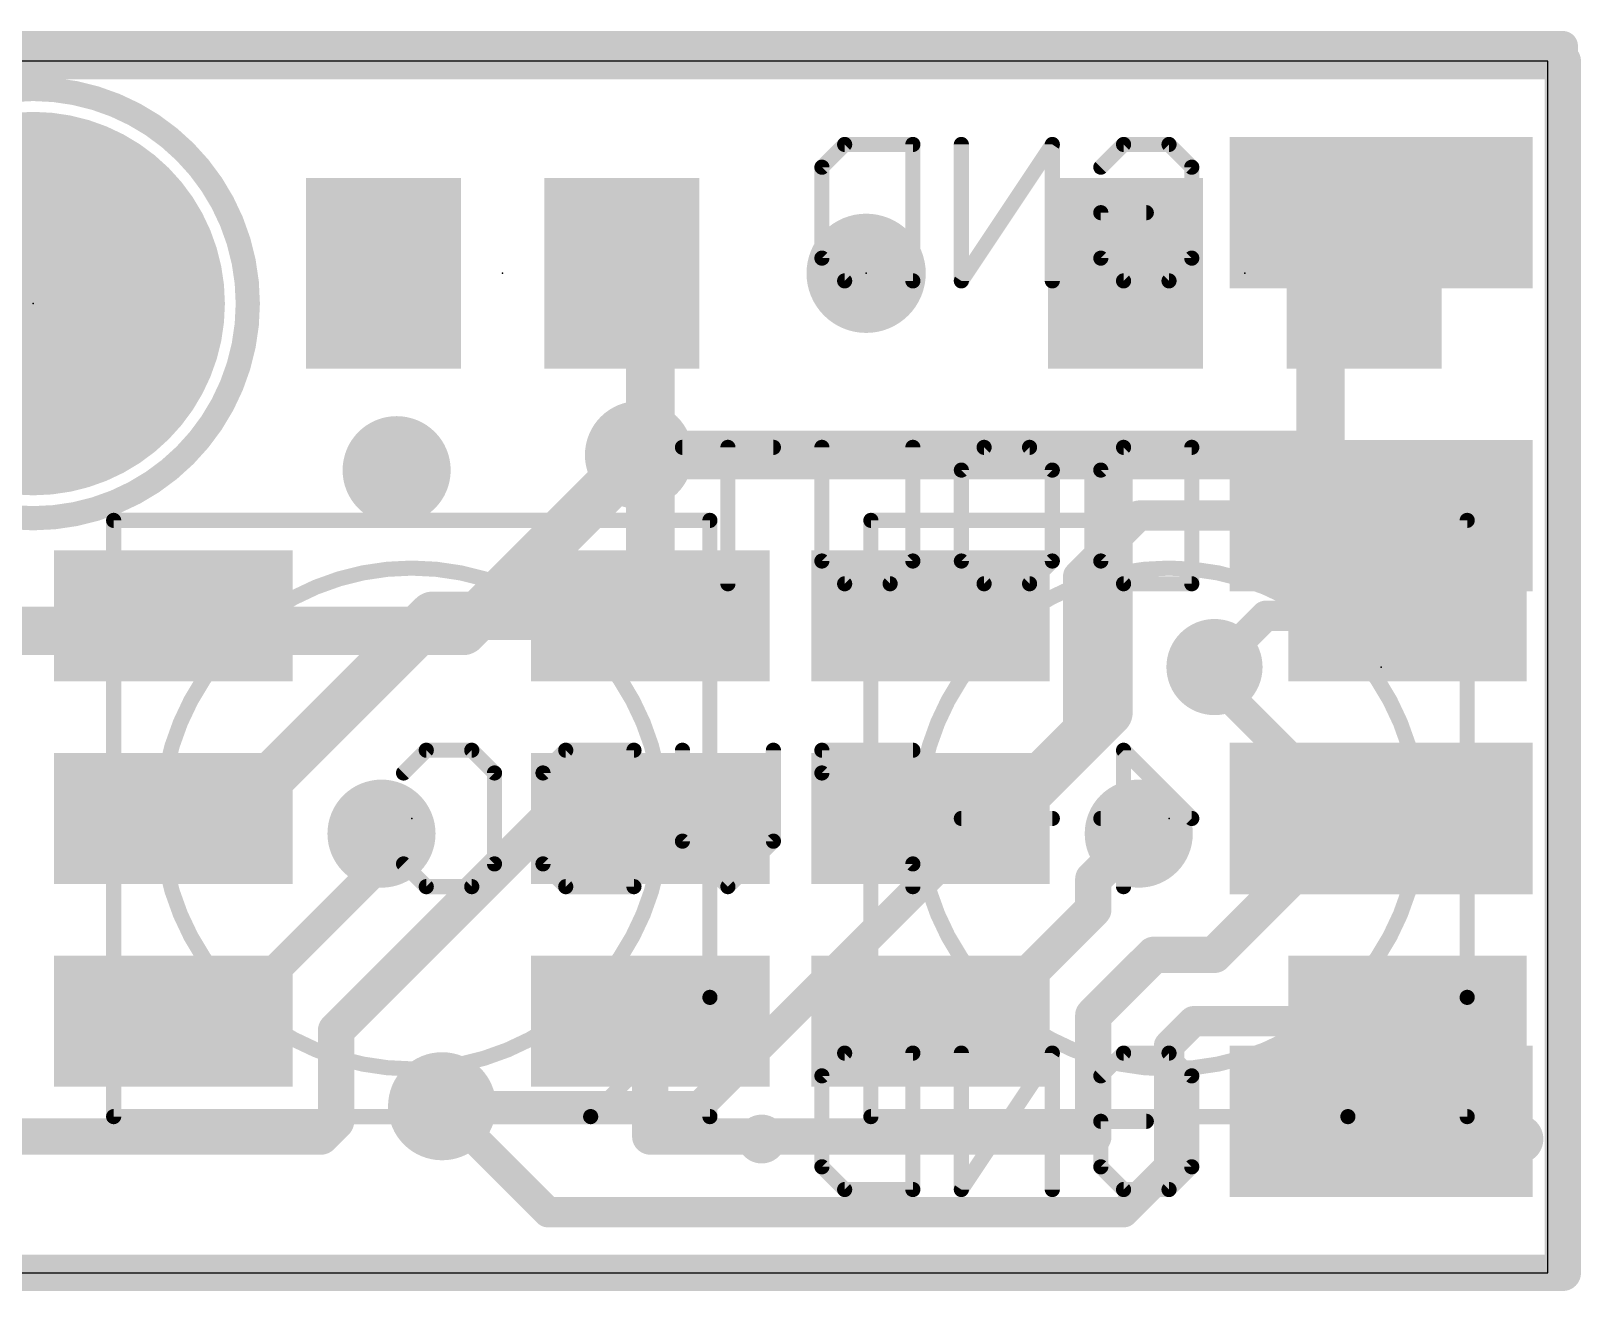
# Model space of a CAD drawing. Extents: x -0.3 to 51.1, y -0.2 to 10.4.
# Drawn here: x 38.08 to 51.08, y -0.15 to 10.41 of the extents above; entities that cross this region are included whole.
import ezdxf

# ---------------------------------------------------------------- set-up
doc = ezdxf.new("R2010")
doc.units = 0
for name, color, linetype in [('1', 12, 'CONTINUOUS'), ('16', 132, 'CONTINUOUS'), ('17', 110, 'CONTINUOUS'), ('18', 110, 'CONTINUOUS'), ('20', 53, 'CONTINUOUS'), ('21', 40, 'CONTINUOUS'), ('22', 6, 'CONTINUOUS'), ('23', 53, 'CONTINUOUS'), ('24', 53, 'CONTINUOUS')]:
    doc.layers.add(name, color=color, linetype=linetype)

# ---------------------------------------------------------------- blocks, each defined once
blk = doc.blocks.new('RECT')
blk.add_solid([(-0.5, -0.5), (0.5, -0.5), (-0.5, 0.5), (0.5, 0.5)])
blk = doc.blocks.new('PIE')
at = {"const_width": 0.5}
blk.add_lwpolyline([(0, -0.25, 1), (0, 0.25, 1), (0, -0.25)], format="xyb", dxfattribs=at)
blk = doc.blocks.new('ROUNDP')
at = {"const_width": 0.5}
blk.add_lwpolyline([(0, -0.25, 1), (0, 0.25, 1), (0, -0.25)], format="xyb", dxfattribs=at)
blk = doc.blocks.new('ROUNDV')
at = {"const_width": 0.5}
blk.add_lwpolyline([(0, -0.25, 1), (0, 0.25, 1), (0, -0.25)], format="xyb", dxfattribs=at)

msp = doc.modelspace()

# ---------------------------------------------------------------- linework, layer by layer
at = {"layer": '1'}
for points, const_width in [([(50.927, 10.16), (0, 10.16)], 0.3048), ([(50.927, 0), (50.927, 10.16)], 0.3048), ([(43.037, 8.382), (43.275, 8.382)], 0.4064), ([(43.275, 8.382), (43.275, 6.858)], 0.4064), ([(48.99, 8.112), (49.26, 8.382)], 0.254), ([(48.895, 8.112), (48.895, 6.858)], 0.4064), ([(48.895, 8.112), (48.99, 8.112)], 0.254), ([(43.275, 6.858), (43.18, 6.858)], 0.4064), ([(43.275, 6.858), (47.117, 6.858)], 0.4064), ([(43.275, 6.858), (43.275, 5.51)], 0.4064), ([(47.117, 6.858), (48.895, 6.858)], 0.4064), ([(47.117, 4.699), (47.117, 6.858)], 0.4064), ([(48.895, 6.858), (48.895, 5.588)], 0.4064), ([(48.895, 5.588), (48.973, 5.51)], 0.4064), ([(39.751, 3.81), (41.451, 5.51)], 0.4064), ([(41.451, 5.51), (43.275, 5.51)], 0.4064), ([(48.006, 5.08), (48.436, 5.51)], 0.254), ([(48.436, 5.51), (49.625, 5.51)], 0.254), ([(48.973, 5.51), (49.625, 5.51)], 0.254), ([(46.228, 3.81), (47.117, 4.699)], 0.4064), ([(39.275, 3.81), (39.751, 3.81)], 0.4064), ([(40.64, 2.032), (42.418, 3.81)], 0.3048), ([(42.418, 3.81), (43.275, 3.81)], 0.3048), ([(45.625, 3.81), (46.228, 3.81)], 0.4064), ([(48.006, 2.667), (49.149, 3.81)], 0.3048), ([(49.149, 3.81), (49.625, 3.81)], 0.3048), ([(41.021, 3.429), (41.021, 3.683)], 0.254), ([(46.99, 3.302), (47.371, 3.683)], 0.3048), ([(39.702, 2.11), (41.021, 3.429)], 0.254), ([(46.99, 3.048), (46.99, 3.302)], 0.3048), ([(46.052, 2.11), (46.99, 3.048)], 0.3048), ([(46.99, 2.159), (47.498, 2.667)], 0.3048), ([(47.498, 2.667), (48.006, 2.667)], 0.3048), ([(39.275, 2.11), (39.702, 2.11)], 0.254), ([(43.275, 2.11), (43.275, 1.143)], 0.3048), ([(45.625, 2.11), (46.052, 2.11)], 0.3048), ([(46.99, 1.143), (46.99, 2.159)], 0.3048), ([(47.83, 2.11), (47.625, 1.905)], 0.254), ([(49.625, 2.11), (47.83, 2.11)], 0.254), ([(49.625, 2.11), (49.657, 2.078)], 0.4064), ([(40.64, 1.27), (40.64, 2.032)], 0.3048), ([(49.657, 2.078), (49.357, 1.778)], 0.254), ([(47.625, 1.905), (47.625, 0.889)], 0.254), ([(42.418, 0.508), (41.529, 1.397)], 0.254), ([(40.513, 1.143), (40.64, 1.27)], 0.3048), ([(36.925, 1.143), (40.513, 1.143)], 0.3048), ([(43.275, 1.143), (46.99, 1.143)], 0.3048), ([(47.625, 0.889), (47.244, 0.508)], 0.254), ([(47.244, 0.508), (42.418, 0.508)], 0.254), ([(0, 0), (50.927, 0)], 0.3048)]:
    msp.add_lwpolyline(points, dxfattribs=dict(at, const_width=const_width))
for points, const_width in [([(51.0032, 10.16, 1), (50.8508, 10.16)], 0.1524), ([(50.927, 10.0838, 1), (50.927, 10.2362)], 0.1524), ([(43.037, 8.4836, 1), (43.037, 8.2804)], 0.2032), ([(43.3766, 8.382, 1), (43.1734, 8.382)], 0.2032), ([(43.275, 8.2804, 1), (43.275, 8.4836)], 0.2032), ([(49.3049, 8.3371, 1), (49.2151, 8.4269)], 0.127), ([(48.9966, 8.112, 1), (48.7934, 8.112)], 0.2032), ([(48.895, 8.1755, 1), (48.895, 8.0485)], 0.127), ([(48.9451, 8.1569, 1), (49.0349, 8.0671)], 0.127), ([(48.99, 8.0485, 1), (48.99, 8.1755)], 0.127), ([(43.18, 6.9596, 1), (43.18, 6.7564)], 0.2032), ([(43.275, 6.9596, 1), (43.275, 6.7564)], 0.2032), ([(43.3766, 6.858, 1), (43.1734, 6.858)], 0.2032), ([(43.275, 6.7564, 1), (43.275, 6.9596)], 0.2032), ([(47.117, 6.9596, 1), (47.117, 6.7564)], 0.2032), ([(47.2186, 6.858, 1), (47.0154, 6.858)], 0.2032), ([(47.117, 6.7564, 1), (47.117, 6.9596)], 0.2032), ([(48.9966, 6.858, 1), (48.7934, 6.858)], 0.2032), ([(48.895, 6.7564, 1), (48.895, 6.9596)], 0.2032), ([(43.1734, 6.858, 1), (43.3766, 6.858)], 0.2032), ([(48.7934, 6.858, 1), (48.9966, 6.858)], 0.2032), ([(48.9668, 5.6598, 1), (48.8232, 5.5162)], 0.2032), ([(41.451, 5.6116, 1), (41.451, 5.4084)], 0.2032), ([(41.5228, 5.4382, 1), (41.3792, 5.5818)], 0.2032), ([(43.1734, 5.51, 1), (43.3766, 5.51)], 0.2032), ([(43.275, 5.4084, 1), (43.275, 5.6116)], 0.2032), ([(48.436, 5.5735, 1), (48.436, 5.4465)], 0.127), ([(48.4809, 5.4651, 1), (48.3911, 5.5549)], 0.127), ([(48.7934, 5.588, 1), (48.9966, 5.588)], 0.2032), ([(48.9012, 5.4382, 1), (49.0448, 5.5818)], 0.2032), ([(48.973, 5.5735, 1), (48.973, 5.4465)], 0.127), ([(49.625, 5.4465, 1), (49.625, 5.5735)], 0.127), ([(49.625, 5.4465, 1), (49.625, 5.5735)], 0.127), ([(47.9611, 5.1249, 1), (48.0509, 5.0351)], 0.127), ([(47.1888, 4.6272, 1), (47.0452, 4.7708)], 0.2032), ([(47.0154, 4.699, 1), (47.2186, 4.699)], 0.2032), ([(39.275, 3.9116, 1), (39.275, 3.7084)], 0.2032), ([(39.6792, 3.8818, 1), (39.8228, 3.7382)], 0.2032), ([(39.751, 3.7084, 1), (39.751, 3.9116)], 0.2032), ([(42.418, 3.8862, 1), (42.418, 3.7338)], 0.1524), ([(42.4719, 3.7561, 1), (42.3641, 3.8639)], 0.1524), ([(43.275, 3.7338, 1), (43.275, 3.8862)], 0.1524), ([(45.625, 3.9116, 1), (45.625, 3.7084)], 0.2032), ([(46.1562, 3.8818, 1), (46.2998, 3.7382)], 0.2032), ([(46.228, 3.7084, 1), (46.228, 3.9116)], 0.2032), ([(49.149, 3.8862, 1), (49.149, 3.7338)], 0.1524), ([(49.2029, 3.7561, 1), (49.0951, 3.8639)], 0.1524), ([(49.625, 3.7338, 1), (49.625, 3.8862)], 0.1524), ([(41.0845, 3.683, 1), (40.9575, 3.683)], 0.127), ([(47.4249, 3.6291, 1), (47.3171, 3.7369)], 0.1524), ([(41.0659, 3.3841, 1), (40.9761, 3.4739)], 0.127), ([(40.9575, 3.429, 1), (41.0845, 3.429)], 0.127), ([(47.0662, 3.302, 1), (46.9138, 3.302)], 0.1524), ([(46.9361, 3.3559, 1), (47.0439, 3.2481)], 0.1524), ([(46.9138, 3.048, 1), (47.0662, 3.048)], 0.1524), ([(47.0439, 2.9941, 1), (46.9361, 3.1019)], 0.1524), ([(47.498, 2.7432, 1), (47.498, 2.5908)], 0.1524), ([(47.5519, 2.6131, 1), (47.4441, 2.7209)], 0.1524), ([(47.9521, 2.7209, 1), (48.0599, 2.6131)], 0.1524), ([(48.006, 2.5908, 1), (48.006, 2.7432)], 0.1524), ([(39.275, 2.1735, 1), (39.275, 2.0465)], 0.127), ([(39.6571, 2.1549, 1), (39.7469, 2.0651)], 0.127), ([(39.702, 2.0465, 1), (39.702, 2.1735)], 0.127), ([(43.3512, 2.11, 1), (43.1988, 2.11)], 0.1524), ([(45.625, 2.1862, 1), (45.625, 2.0338)], 0.1524), ([(45.9981, 2.1639, 1), (46.1059, 2.0561)], 0.1524), ([(46.052, 2.0338, 1), (46.052, 2.1862)], 0.1524), ([(47.0662, 2.159, 1), (46.9138, 2.159)], 0.1524), ([(46.9361, 2.2129, 1), (47.0439, 2.1051)], 0.1524), ([(47.83, 2.1735, 1), (47.83, 2.0465)], 0.127), ([(47.8749, 2.0651, 1), (47.7851, 2.1549)], 0.127), ([(49.6968, 2.1818, 1), (49.5532, 2.0382)], 0.2032), ([(49.5852, 2.0062, 1), (49.7288, 2.1498)], 0.2032), ([(49.625, 2.0465, 1), (49.625, 2.1735)], 0.127), ([(40.7162, 2.032, 1), (40.5638, 2.032)], 0.1524), ([(40.5861, 2.0859, 1), (40.6939, 1.9781)], 0.1524), ([(49.7019, 2.0331, 1), (49.6121, 2.1229)], 0.127), ([(47.6885, 1.905, 1), (47.5615, 1.905)], 0.127), ([(47.5801, 1.9499, 1), (47.6699, 1.8601)], 0.127), ([(49.3121, 1.8229, 1), (49.4019, 1.7331)], 0.127), ([(41.5739, 1.4419, 1), (41.4841, 1.3521)], 0.127), ([(40.5638, 1.27, 1), (40.7162, 1.27)], 0.1524), ([(40.6939, 1.2161, 1), (40.5861, 1.3239)], 0.1524), ([(40.4591, 1.1969, 1), (40.5669, 1.0891)], 0.1524), ([(40.513, 1.0668, 1), (40.513, 1.2192)], 0.1524), ([(43.275, 1.2192, 1), (43.275, 1.0668)], 0.1524), ([(43.1988, 1.143, 1), (43.3512, 1.143)], 0.1524), ([(46.9138, 1.143, 1), (47.0662, 1.143)], 0.1524), ([(46.99, 1.0668, 1), (46.99, 1.2192)], 0.1524), ([(47.5615, 0.889, 1), (47.6885, 0.889)], 0.127), ([(47.6699, 0.8441, 1), (47.5801, 0.9339)], 0.127), ([(42.418, 0.5715, 1), (42.418, 0.4445)], 0.127), ([(42.3731, 0.4631, 1), (42.4629, 0.5529)], 0.127), ([(47.1991, 0.5529, 1), (47.2889, 0.4631)], 0.127), ([(47.244, 0.4445, 1), (47.244, 0.5715)], 0.127), ([(50.927, -0.0762, 1), (50.927, 0.0762)], 0.1524), ([(50.8508, 0, 1), (51.0032, 0)], 0.1524)]:
    msp.add_lwpolyline(points, format="xyb", dxfattribs=dict(at, const_width=const_width))
at = {"layer": '16'}
for points, const_width in [([(50.927, 10.287), (-0.127, 10.287)], 0.254), ([(50.927, 0), (50.927, 10.287)], 0.254), ([(43.18, 6.858), (41.705, 5.383)], 0.4064), ([(46.863, 5.842), (47.371, 6.35)], 0.254), ([(47.371, 6.35), (49.403, 6.35)], 0.254), ([(46.863, 4.572), (46.863, 5.842)], 0.254), ([(41.705, 5.383), (36.798, 5.383)], 0.4064), ([(48.006, 5.08), (48.006, 4.953)], 0.254), ([(48.006, 4.953), (49.149, 3.81)], 0.254), ([(43.688, 1.397), (46.863, 4.572)], 0.254), ([(49.149, 3.81), (49.403, 3.81)], 0.254), ([(41.529, 1.397), (43.688, 1.397)], 0.254), ([(-0.127, 0), (50.927, 0)], 0.254)]:
    msp.add_lwpolyline(points, dxfattribs=dict(at, const_width=const_width))
for points, const_width in [([(50.9905, 10.287, 1), (50.8635, 10.287)], 0.127), ([(50.927, 10.2235, 1), (50.927, 10.3505)], 0.127), ([(43.2518, 6.7862, 1), (43.1082, 6.9298)], 0.2032), ([(47.371, 6.4135, 1), (47.371, 6.2865)], 0.127), ([(47.4159, 6.3051, 1), (47.3261, 6.3949)], 0.127), ([(49.403, 6.2865, 1), (49.403, 6.4135)], 0.127), ([(46.9265, 5.842, 1), (46.7995, 5.842)], 0.127), ([(46.8181, 5.8869, 1), (46.9079, 5.7971)], 0.127), ([(41.6332, 5.4548, 1), (41.7768, 5.3112)], 0.2032), ([(41.705, 5.2814, 1), (41.705, 5.4846)], 0.2032), ([(48.0695, 5.08, 1), (47.9425, 5.08)], 0.127), ([(48.0509, 4.9979, 1), (47.9611, 4.9081)], 0.127), ([(47.9425, 4.953, 1), (48.0695, 4.953)], 0.127), ([(46.9079, 4.5271, 1), (46.8181, 4.6169)], 0.127), ([(46.7995, 4.572, 1), (46.9265, 4.572)], 0.127), ([(49.149, 3.8735, 1), (49.149, 3.7465)], 0.127), ([(49.1041, 3.7651, 1), (49.1939, 3.8549)], 0.127), ([(49.403, 3.7465, 1), (49.403, 3.8735)], 0.127), ([(41.529, 1.4605, 1), (41.529, 1.3335)], 0.127), ([(43.6431, 1.4419, 1), (43.7329, 1.3521)], 0.127), ([(43.688, 1.3335, 1), (43.688, 1.4605)], 0.127), ([(50.8635, 0, 1), (50.9905, 0)], 0.127), ([(50.927, -0.0635, 1), (50.927, 0.0635)], 0.127)]:
    msp.add_lwpolyline(points, format="xyb", dxfattribs=dict(at, const_width=const_width))
at = {"layer": '20'}
for p, q in [((50.8, 10.16), (0, 10.16)), ((50.8, 0), (50.8, 10.16)), ((0, 0), (50.8, 0))]:
    msp.add_line(p, q, dxfattribs=at)
at = {"layer": '21'}
for points, const_width in [([(38.1, 6.328, 1), (38.1, 9.928, 1), (38.1, 6.328)], 0.2032), ([(38.8068, 6.31, 1), (38.7432, 6.31)], 0.0635), ([(38.775, 6.3418, 1), (38.775, 6.2783)], 0.0635), ([(43.8068, 6.31, 1), (43.7432, 6.31)], 0.0635), ([(43.775, 6.2783, 1), (43.775, 6.3418)], 0.0635), ([(45.125, 6.3418, 1), (45.125, 6.2783)], 0.0635), ([(45.1568, 6.31, 1), (45.0932, 6.31)], 0.0635), ([(50.1568, 6.31, 1), (50.0932, 6.31)], 0.0635), ([(50.125, 6.2783, 1), (50.125, 6.3418)], 0.0635), ([(41.275, 1.71, 1), (41.275, 5.91, 1), (41.275, 1.71)], 0.127), ([(47.625, 1.71, 1), (47.625, 5.91, 1), (47.625, 1.71)], 0.127), ([(43.8068, 2.31, 1), (43.7432, 2.31)], 0.0635), ([(43.7432, 2.31, 1), (43.8068, 2.31)], 0.0635), ([(43.7975, 2.2875, 1), (43.7525, 2.3325)], 0.0635), ([(50.1568, 2.31, 1), (50.0932, 2.31)], 0.0635), ([(50.0932, 2.31, 1), (50.1568, 2.31)], 0.0635), ([(50.1475, 2.2875, 1), (50.1025, 2.3325)], 0.0635), ([(38.7432, 1.31, 1), (38.8068, 1.31)], 0.0635), ([(38.775, 1.3417, 1), (38.775, 1.2783)], 0.0635), ([(42.7525, 1.3325, 1), (42.7975, 1.2875)], 0.0635), ([(42.775, 1.3417, 1), (42.775, 1.2783)], 0.0635), ([(42.775, 1.2783, 1), (42.775, 1.3417)], 0.0635), ([(43.7432, 1.31, 1), (43.8068, 1.31)], 0.0635), ([(43.775, 1.2783, 1), (43.775, 1.3417)], 0.0635), ([(44.209, 0.9806, 1), (44.209, 1.2634, 1), (44.209, 0.9806)], 0.127), ([(45.125, 1.3417, 1), (45.125, 1.2783)], 0.0635), ([(45.0932, 1.31, 1), (45.1568, 1.31)], 0.0635), ([(49.1025, 1.3325, 1), (49.1475, 1.2875)], 0.0635), ([(49.125, 1.3417, 1), (49.125, 1.2783)], 0.0635), ([(49.125, 1.2783, 1), (49.125, 1.3417)], 0.0635), ([(50.0932, 1.31, 1), (50.1568, 1.31)], 0.0635), ([(50.125, 1.2783, 1), (50.125, 1.3417)], 0.0635), ([(50.559, 0.9806, 1), (50.559, 1.2634, 1), (50.559, 0.9806)], 0.127)]:
    msp.add_lwpolyline(points, format="xyb", dxfattribs=dict(at, const_width=const_width))
at = {"layer": '21', "const_width": 0.127}
for points in [[(38.775, 6.31), (43.775, 6.31)], [(38.775, 1.31), (38.775, 6.31)], [(43.775, 6.31), (43.775, 2.31)], [(45.125, 6.31), (50.125, 6.31)], [(45.125, 1.31), (45.125, 6.31)], [(50.125, 6.31), (50.125, 2.31)], [(42.775, 1.31), (43.775, 2.31)], [(43.775, 2.31), (43.775, 1.31)], [(49.125, 1.31), (50.125, 2.31)], [(50.125, 2.31), (50.125, 1.31)], [(42.775, 1.31), (38.775, 1.31)], [(43.775, 1.31), (42.775, 1.31)], [(49.125, 1.31), (45.125, 1.31)], [(50.125, 1.31), (49.125, 1.31)]]:
    msp.add_lwpolyline(points, dxfattribs=at)
at = {"layer": '22', "const_width": 0.127}
for points in [[(44.7141, 9.2718), (44.9047, 9.4625)], [(44.9047, 9.4625), (45.4767, 9.4625)], [(45.4767, 9.4625), (45.4767, 8.3185)], [(46.6461, 9.4625), (45.8835, 8.3185)], [(45.8835, 8.3185), (45.8835, 9.4625)], [(46.6461, 8.3185), (46.6461, 9.4625)], [(47.0528, 9.2718), (47.2435, 9.4625)], [(47.2435, 9.4625), (47.6248, 9.4625)], [(47.6248, 9.4625), (47.8155, 9.2718)], [(44.7141, 8.5092), (44.7141, 9.2718)], [(47.8155, 9.2718), (47.8155, 8.5092)], [(47.0528, 8.5092), (47.0528, 8.8905)], [(47.0528, 8.8905), (47.4342, 8.8905)], [(44.9047, 8.3185), (44.7141, 8.5092)], [(47.2435, 8.3185), (47.0528, 8.5092)], [(47.8155, 8.5092), (47.6248, 8.3185)], [(45.4767, 8.3185), (44.9047, 8.3185)], [(47.6248, 8.3185), (47.2435, 8.3185)], [(44.3073, 6.9225), (43.5447, 6.9225)], [(43.926, 5.7785), (43.926, 6.9225)], [(44.7141, 5.9692), (44.7141, 6.9225)], [(45.4767, 6.9225), (45.4767, 5.9692)], [(45.8835, 6.7318), (46.0741, 6.9225)], [(46.0741, 6.9225), (46.4554, 6.9225)], [(46.4554, 6.9225), (46.6461, 6.7318)], [(47.0528, 6.7318), (47.2435, 6.9225)], [(47.2435, 6.9225), (47.8155, 6.9225)], [(47.8155, 6.9225), (47.8155, 5.7785)], [(45.8835, 5.9692), (45.8835, 6.7318)], [(46.6461, 6.7318), (46.6461, 5.9692)], [(47.0528, 5.9692), (47.0528, 6.7318)], [(44.9047, 5.7785), (44.7141, 5.9692)], [(45.4767, 5.9692), (45.286, 5.7785)], [(46.0741, 5.7785), (45.8835, 5.9692)], [(46.6461, 5.9692), (46.4554, 5.7785)], [(47.2435, 5.7785), (47.0528, 5.9692)], [(45.286, 5.7785), (44.9047, 5.7785)], [(46.4554, 5.7785), (46.0741, 5.7785)], [(47.8155, 5.7785), (47.2435, 5.7785)], [(41.2059, 4.1918), (41.3965, 4.3825)], [(41.3965, 4.3825), (41.7779, 4.3825)], [(41.7779, 4.3825), (41.9685, 4.1918)], [(42.3753, 4.1918), (42.5659, 4.3825)], [(42.5659, 4.3825), (43.1379, 4.3825)], [(43.1379, 4.3825), (43.1379, 3.2385)], [(43.5447, 3.6198), (43.5447, 4.3825)], [(44.3073, 4.3825), (44.3073, 3.6198)], [(45.4767, 4.3825), (44.7141, 4.3825)], [(44.7141, 4.3825), (44.7141, 4.1918)], [(47.2435, 3.2385), (47.2435, 4.3825)], [(47.2435, 4.3825), (47.8155, 3.8105)], [(41.9685, 4.1918), (41.9685, 3.4292)], [(42.3753, 3.4292), (42.3753, 4.1918)], [(44.7141, 4.1918), (45.4767, 3.4292)], [(46.6461, 3.8105), (45.8835, 3.8105)], [(47.8155, 3.8105), (47.0528, 3.8105)], [(43.926, 3.2385), (43.5447, 3.6198)], [(44.3073, 3.6198), (43.926, 3.2385)], [(41.3965, 3.2385), (41.2059, 3.4292)], [(41.9685, 3.4292), (41.7779, 3.2385)], [(42.5659, 3.2385), (42.3753, 3.4292)], [(45.4767, 3.4292), (45.4767, 3.2385)], [(41.7779, 3.2385), (41.3965, 3.2385)], [(43.1379, 3.2385), (42.5659, 3.2385)], [(44.7141, 1.6518), (44.9047, 1.8425)], [(44.9047, 1.8425), (45.4767, 1.8425)], [(45.4767, 1.8425), (45.4767, 0.6985)], [(46.6461, 1.8425), (45.8835, 0.6985)], [(45.8835, 0.6985), (45.8835, 1.8425)], [(46.6461, 0.6985), (46.6461, 1.8425)], [(47.0528, 1.6518), (47.2435, 1.8425)], [(47.2435, 1.8425), (47.6248, 1.8425)], [(47.6248, 1.8425), (47.8155, 1.6518)], [(44.7141, 0.8892), (44.7141, 1.6518)], [(47.8155, 1.6518), (47.8155, 0.8892)], [(47.0528, 0.8892), (47.0528, 1.2705)], [(47.0528, 1.2705), (47.4342, 1.2705)], [(44.9047, 0.6985), (44.7141, 0.8892)], [(47.2435, 0.6985), (47.0528, 0.8892)], [(47.8155, 0.8892), (47.6248, 0.6985)], [(45.4767, 0.6985), (44.9047, 0.6985)], [(47.6248, 0.6985), (47.2435, 0.6985)]]:
    msp.add_lwpolyline(points, dxfattribs=at)
at = {"layer": '22', "const_width": 0.0635}
for points in [[(44.9047, 9.4942, 1), (44.9047, 9.4307)], [(44.9272, 9.44, 1), (44.8823, 9.4849)], [(45.5085, 9.4625, 1), (45.445, 9.4625)], [(45.4767, 9.4307, 1), (45.4767, 9.4942)], [(45.9152, 9.4625, 1), (45.8517, 9.4625)], [(46.6779, 9.4625, 1), (46.6144, 9.4625)], [(46.6725, 9.4449, 1), (46.6197, 9.4801)], [(47.2435, 9.4942, 1), (47.2435, 9.4307)], [(47.266, 9.44, 1), (47.2211, 9.4849)], [(47.6473, 9.4849, 1), (47.6024, 9.44)], [(47.6248, 9.4307, 1), (47.6248, 9.4942)], [(44.7458, 9.2718, 1), (44.6823, 9.2718)], [(44.6916, 9.2943, 1), (44.7365, 9.2494)], [(47.0304, 9.2943, 1), (47.0753, 9.2494)], [(47.8473, 9.2718, 1), (47.7837, 9.2718)], [(47.793, 9.2494, 1), (47.838, 9.2943)], [(47.0846, 8.8905, 1), (47.0211, 8.8905)], [(47.0528, 8.9222, 1), (47.0528, 8.8587)], [(47.4342, 8.8587, 1), (47.4342, 8.9222)], [(44.6823, 8.5092, 1), (44.7458, 8.5092)], [(44.7365, 8.5316, 1), (44.6916, 8.4867)], [(47.0211, 8.5092, 1), (47.0846, 8.5092)], [(47.0753, 8.5316, 1), (47.0304, 8.4867)], [(47.7837, 8.5092, 1), (47.8473, 8.5092)], [(47.838, 8.4867, 1), (47.793, 8.5316)], [(44.9047, 8.3503, 1), (44.9047, 8.2867)], [(44.8823, 8.296, 1), (44.9272, 8.341)], [(45.445, 8.3185, 1), (45.5085, 8.3185)], [(45.4767, 8.2867, 1), (45.4767, 8.3503)], [(45.857, 8.3361, 1), (45.9099, 8.3009)], [(45.8517, 8.3185, 1), (45.9152, 8.3185)], [(46.6144, 8.3185, 1), (46.6779, 8.3185)], [(47.2435, 8.3503, 1), (47.2435, 8.2867)], [(47.2211, 8.296, 1), (47.266, 8.341)], [(47.6024, 8.341, 1), (47.6473, 8.296)], [(47.6248, 8.2867, 1), (47.6248, 8.3503)], [(43.5447, 6.9542, 1), (43.5447, 6.8907)], [(43.9577, 6.9225, 1), (43.8942, 6.9225)], [(44.3073, 6.8907, 1), (44.3073, 6.9542)], [(44.7458, 6.9225, 1), (44.6823, 6.9225)], [(45.5085, 6.9225, 1), (45.445, 6.9225)], [(46.0741, 6.9542, 1), (46.0741, 6.8907)], [(46.0966, 6.9, 1), (46.0517, 6.9449)], [(46.4779, 6.9449, 1), (46.433, 6.9)], [(46.4554, 6.8907, 1), (46.4554, 6.9542)], [(47.2435, 6.9542, 1), (47.2435, 6.8907)], [(47.266, 6.9, 1), (47.2211, 6.9449)], [(47.8473, 6.9225, 1), (47.7837, 6.9225)], [(47.8155, 6.8907, 1), (47.8155, 6.9542)], [(45.9152, 6.7318, 1), (45.8517, 6.7318)], [(45.861, 6.7543, 1), (45.9059, 6.7094)], [(46.6779, 6.7318, 1), (46.6144, 6.7318)], [(46.6237, 6.7094, 1), (46.6686, 6.7543)], [(47.0846, 6.7318, 1), (47.0211, 6.7318)], [(47.0304, 6.7543, 1), (47.0753, 6.7094)], [(44.6823, 5.9692, 1), (44.7458, 5.9692)], [(44.7365, 5.9916, 1), (44.6916, 5.9467)], [(45.445, 5.9692, 1), (45.5085, 5.9692)], [(45.4992, 5.9467, 1), (45.4543, 5.9916)], [(45.8517, 5.9692, 1), (45.9152, 5.9692)], [(45.9059, 5.9916, 1), (45.861, 5.9467)], [(46.6144, 5.9692, 1), (46.6779, 5.9692)], [(46.6686, 5.9467, 1), (46.6237, 5.9916)], [(47.0211, 5.9692, 1), (47.0846, 5.9692)], [(47.0753, 5.9916, 1), (47.0304, 5.9467)], [(43.8942, 5.7785, 1), (43.9577, 5.7785)], [(44.9047, 5.8102, 1), (44.9047, 5.7468)], [(44.8823, 5.756, 1), (44.9272, 5.801)], [(45.2636, 5.801, 1), (45.3085, 5.756)], [(45.286, 5.7468, 1), (45.286, 5.8102)], [(46.0741, 5.8102, 1), (46.0741, 5.7468)], [(46.0517, 5.756, 1), (46.0966, 5.801)], [(46.433, 5.801, 1), (46.4779, 5.756)], [(46.4554, 5.7468, 1), (46.4554, 5.8102)], [(47.2435, 5.8102, 1), (47.2435, 5.7468)], [(47.2211, 5.756, 1), (47.266, 5.801)], [(47.7837, 5.7785, 1), (47.8473, 5.7785)], [(47.8155, 5.7468, 1), (47.8155, 5.8102)], [(41.3965, 4.4142, 1), (41.3965, 4.3507)], [(41.419, 4.36, 1), (41.3741, 4.4049)], [(41.8003, 4.4049, 1), (41.7554, 4.36)], [(41.7779, 4.3507, 1), (41.7779, 4.4142)], [(42.5659, 4.4142, 1), (42.5659, 4.3507)], [(42.5884, 4.36, 1), (42.5435, 4.4049)], [(43.1697, 4.3825, 1), (43.1062, 4.3825)], [(43.1379, 4.3507, 1), (43.1379, 4.4142)], [(43.5764, 4.3825, 1), (43.5129, 4.3825)], [(44.3391, 4.3825, 1), (44.2756, 4.3825)], [(44.7458, 4.3825, 1), (44.6823, 4.3825)], [(44.7141, 4.4142, 1), (44.7141, 4.3507)], [(45.4767, 4.3507, 1), (45.4767, 4.4142)], [(47.2753, 4.3825, 1), (47.2118, 4.3825)], [(47.266, 4.4049, 1), (47.2211, 4.36)], [(41.1834, 4.2143, 1), (41.2283, 4.1694)], [(42.0003, 4.1918, 1), (41.9368, 4.1918)], [(41.9461, 4.1694, 1), (41.991, 4.2143)], [(42.407, 4.1918, 1), (42.3435, 4.1918)], [(42.3528, 4.2143, 1), (42.3977, 4.1694)], [(44.6823, 4.1918, 1), (44.7458, 4.1918)], [(44.7365, 4.2143, 1), (44.6916, 4.1694)], [(45.8835, 3.8422, 1), (45.8835, 3.7787)], [(46.6461, 3.7787, 1), (46.6461, 3.8422)], [(47.0528, 3.8422, 1), (47.0528, 3.7787)], [(47.793, 3.788, 1), (47.838, 3.8329)], [(47.8155, 3.7787, 1), (47.8155, 3.8422)], [(43.5129, 3.6198, 1), (43.5764, 3.6198)], [(43.5671, 3.6423, 1), (43.5222, 3.5974)], [(44.2756, 3.6198, 1), (44.3391, 3.6198)], [(44.3298, 3.5974, 1), (44.2849, 3.6423)], [(41.2283, 3.4516, 1), (41.1834, 3.4067)], [(41.9368, 3.4292, 1), (42.0003, 3.4292)], [(41.991, 3.4067, 1), (41.9461, 3.4516)], [(42.3435, 3.4292, 1), (42.407, 3.4292)], [(42.3977, 3.4516, 1), (42.3528, 3.4067)], [(45.5085, 3.4292, 1), (45.445, 3.4292)], [(45.4543, 3.4067, 1), (45.4992, 3.4516)], [(41.3965, 3.2703, 1), (41.3965, 3.2067)], [(41.3741, 3.216, 1), (41.419, 3.261)], [(41.7554, 3.261, 1), (41.8003, 3.216)], [(41.7779, 3.2067, 1), (41.7779, 3.2703)], [(42.5659, 3.2703, 1), (42.5659, 3.2067)], [(42.5435, 3.216, 1), (42.5884, 3.261)], [(43.1062, 3.2385, 1), (43.1697, 3.2385)], [(43.1379, 3.2067, 1), (43.1379, 3.2703)], [(43.9035, 3.261, 1), (43.9484, 3.216)], [(43.9035, 3.216, 1), (43.9484, 3.261)], [(45.445, 3.2385, 1), (45.5085, 3.2385)], [(47.2118, 3.2385, 1), (47.2753, 3.2385)], [(44.9047, 1.8742, 1), (44.9047, 1.8107)], [(44.9272, 1.82, 1), (44.8823, 1.8649)], [(45.5085, 1.8425, 1), (45.445, 1.8425)], [(45.4767, 1.8107, 1), (45.4767, 1.8742)], [(45.9152, 1.8425, 1), (45.8517, 1.8425)], [(46.6779, 1.8425, 1), (46.6144, 1.8425)], [(46.6725, 1.8249, 1), (46.6197, 1.8601)], [(47.2435, 1.8742, 1), (47.2435, 1.8107)], [(47.266, 1.82, 1), (47.2211, 1.8649)], [(47.6473, 1.8649, 1), (47.6024, 1.82)], [(47.6248, 1.8107, 1), (47.6248, 1.8742)], [(44.7458, 1.6518, 1), (44.6823, 1.6518)], [(44.6916, 1.6743, 1), (44.7365, 1.6294)], [(47.0304, 1.6743, 1), (47.0753, 1.6294)], [(47.8473, 1.6518, 1), (47.7837, 1.6518)], [(47.793, 1.6294, 1), (47.838, 1.6743)], [(47.0846, 1.2705, 1), (47.0211, 1.2705)], [(47.0528, 1.3022, 1), (47.0528, 1.2387)], [(47.4342, 1.2387, 1), (47.4342, 1.3022)], [(44.6823, 0.8892, 1), (44.7458, 0.8892)], [(44.7365, 0.9116, 1), (44.6916, 0.8667)], [(47.0211, 0.8892, 1), (47.0846, 0.8892)], [(47.0753, 0.9116, 1), (47.0304, 0.8667)], [(47.7837, 0.8892, 1), (47.8473, 0.8892)], [(47.838, 0.8667, 1), (47.793, 0.9116)], [(44.9047, 0.7303, 1), (44.9047, 0.6667)], [(44.8823, 0.676, 1), (44.9272, 0.721)], [(45.445, 0.6985, 1), (45.5085, 0.6985)], [(45.4767, 0.6667, 1), (45.4767, 0.7303)], [(45.857, 0.7161, 1), (45.9099, 0.6809)], [(45.8517, 0.6985, 1), (45.9152, 0.6985)], [(46.6144, 0.6985, 1), (46.6779, 0.6985)], [(47.2435, 0.7303, 1), (47.2435, 0.6667)], [(47.2211, 0.676, 1), (47.266, 0.721)], [(47.6024, 0.721, 1), (47.6473, 0.676)], [(47.6248, 0.6667, 1), (47.6248, 0.7303)]]:
    msp.add_lwpolyline(points, format="xyb", dxfattribs=at)
at = {"layer": '23'}
for p in [(42.037, 8.382), (45.085, 8.382), (48.26, 8.382), (38.1, 8.128), (41.275, 3.81), (47.625, 3.81)]:
    msp.add_point(p, dxfattribs=at)
at = {"layer": '24'}
msp.add_point((49.403, 5.08), dxfattribs=at)

# ---------------------------------------------------------------- block references
at = {"layer": '1', "xscale": 1.3, "yscale": 1.6, "rotation": 180}
for p in [(41.037, 8.382), (43.037, 8.382), (47.26, 8.382), (49.26, 8.382)]:
    msp.add_blockref('RECT', p, dxfattribs=at)
at = {"layer": '1'}
msp.add_blockref('PIE', (45.085, 8.382), dxfattribs=at)
at = {"layer": '1', "xscale": 2, "yscale": 1.1}
for p in [(39.275, 5.51), (43.275, 5.51), (45.625, 5.51), (49.625, 5.51), (39.275, 3.81), (43.275, 3.81), (45.625, 3.81), (49.625, 3.81), (39.275, 2.11), (43.275, 2.11), (45.625, 2.11), (49.625, 2.11)]:
    msp.add_blockref('RECT', p, dxfattribs=at)
at = {"layer": '16', "xscale": 1.27, "yscale": 2.54, "rotation": 270}
for p in [(49.403, 8.89), (49.403, 6.35), (49.403, 3.81), (49.403, 1.27)]:
    msp.add_blockref('RECT', p, dxfattribs=at)
at = {"layer": '17', "xscale": 3.216, "yscale": 3.216}
msp.add_blockref('ROUNDP', (38.1, 8.128), dxfattribs=at)
msp.add_blockref('ROUNDP', (38.1, 8.128), dxfattribs=at)
at = {"layer": '18'}
for p, xscale, yscale in [((43.18, 6.858), 0.9064, 0.9064), ((43.18, 6.858), 0.9064, 0.9064), ((41.148, 6.731), 0.9064, 0.9064), ((41.148, 6.731), 0.9064, 0.9064), ((48.006, 5.08), 0.8064, 0.8064), ((48.006, 5.08), 0.8064, 0.8064), ((41.021, 3.683), 0.9064, 0.9064), ((41.021, 3.683), 0.9064, 0.9064), ((47.371, 3.683), 0.9064, 0.9064), ((47.371, 3.683), 0.9064, 0.9064), ((41.529, 1.397), 0.9064, 0.9064), ((41.529, 1.397), 0.9064, 0.9064)]:
    msp.add_blockref('ROUNDV', p, dxfattribs=dict(at, xscale=xscale, yscale=yscale))

doc.saveas('drawing.dxf')
